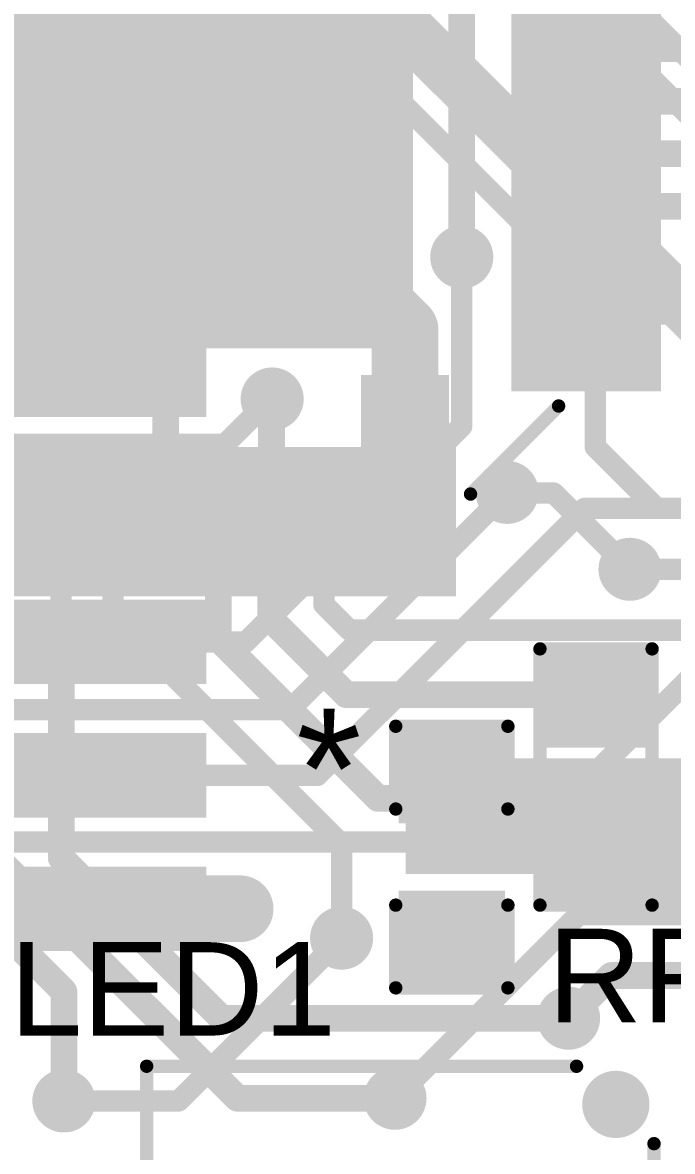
# Model space of a CAD drawing. Header units: millimetres. Extents: x -1.41 to 1.41, y -0.13 to 2.68.
# Drawn here: x 0.4605 to 0.7039, y 0.2541 to 0.677 of the extents above; entities that cross this region are included whole.
import ezdxf

# ---------------------------------------------------------------- set-up
doc = ezdxf.new("R2010")
doc.units = ezdxf.units.MM
doc.header["$MEASUREMENT"] = 0
for name, color, linetype in [('BottomLayer', 5, 'Continuous'), ('BottomPaste', 16, 'Continuous'), ('BottomSolder', 6, 'Continuous'), ('Mechanical2', 216, 'Continuous'), ('PadHoleLayer', 156, 'Continuous'), ('TopLayer', 1, 'Continuous'), ('TopOverlay', 2, 'Continuous'), ('TopPaste', 8, 'Continuous'), ('TopSolder', 216, 'Continuous'), ('ViaHoleLayer', 16, 'Continuous')]:
    doc.layers.add(name, color=color, linetype=linetype)
doc.styles.add('Arial', font='', dxfattribs={"height": 0.2})
doc.styles.get('Arial').set_extended_font_data('Arial')

# ---------------------------------------------------------------- blocks, each defined once
blk = doc.blocks.new('LTST_G683GEBW_7')
at = {"layer": 'BottomSolder'}
h = blk.add_hatch(color=6, dxfattribs=at)
edge = h.paths.add_edge_path()
edge.add_arc((0.0807087, 0.0807087), 0.004, 0, 360)
h = blk.add_hatch(color=6, dxfattribs=at)
edge = h.paths.add_edge_path()
edge.add_arc((-0.0807086, -0.0807085), 0.004, 0, 360)
at = {"layer": 'PadHoleLayer'}
h = blk.add_hatch(color=156, dxfattribs=at)
edge = h.paths.add_edge_path()
edge.add_arc((0.0807087, 0.0807087), 0.0125984, 0, 360)
h = blk.add_hatch(color=156, dxfattribs=at)
edge = h.paths.add_edge_path()
edge.add_arc((-0.0807086, -0.0807085), 0.0125984, 0, 360)
at = {"layer": 'TopLayer'}
for points in [[(-0.0728346, 0.0452756), (-0.035433, 0.0452756), (-0.035433, 0.0216536), (-0.0728346, 0.0216536)], [(0.0354331, 0.0452757), (0.0728347, 0.0452757), (0.0728347, 0.0216537), (0.0354331, 0.0216537)], [(-0.0728346, 0.011811), (-0.035433, 0.011811), (-0.035433, -0.011811), (-0.0728346, -0.011811)], [(0.0354331, 0.0118111), (0.0728347, 0.0118111), (0.0728347, -0.0118109), (0.0354331, -0.0118109)], [(-0.0728346, -0.0216535), (-0.035433, -0.0216535), (-0.035433, -0.0452755), (-0.0728346, -0.0452755)], [(0.0354331, -0.0216535), (0.0728347, -0.0216535), (0.0728347, -0.0452755), (0.0354331, -0.0452755)]]:
    blk.add_hatch(color=1, dxfattribs=at).paths.add_polyline_path(points)
at = {"layer": 'TopPaste'}
for points in [[(-0.0728346, 0.0452756), (-0.035433, 0.0452756), (-0.035433, 0.0216536), (-0.0728346, 0.0216536)], [(0.0354331, 0.0452757), (0.0728347, 0.0452757), (0.0728347, 0.0216537), (0.0354331, 0.0216537)], [(-0.0728346, 0.011811), (-0.035433, 0.011811), (-0.035433, -0.011811), (-0.0728346, -0.011811)], [(0.0354331, 0.0118111), (0.0728347, 0.0118111), (0.0728347, -0.0118109), (0.0354331, -0.0118109)], [(-0.0728346, -0.0216535), (-0.035433, -0.0216535), (-0.035433, -0.0452755), (-0.0728346, -0.0452755)], [(0.0354331, -0.0216535), (0.0728347, -0.0216535), (0.0728347, -0.0452755), (0.0354331, -0.0452755)]]:
    blk.add_hatch(color=8, dxfattribs=at).paths.add_polyline_path(points)
at = {"layer": 'TopSolder'}
h = blk.add_hatch(color=216, dxfattribs=at)
edge = h.paths.add_edge_path()
edge.add_arc((0.0807087, 0.0807087), 0.004, 0, 360)
for points in [[(-0.0768346, 0.0492756), (-0.031433, 0.0492756), (-0.031433, 0.0176536), (-0.0768346, 0.0176536)], [(0.0314331, 0.0492757), (0.0768347, 0.0492757), (0.0768347, 0.0176537), (0.0314331, 0.0176537)], [(-0.0768346, 0.015811), (-0.031433, 0.015811), (-0.031433, -0.015811), (-0.0768346, -0.015811)], [(0.0314331, 0.0158111), (0.0768347, 0.0158111), (0.0768347, -0.0158109), (0.0314331, -0.0158109)], [(-0.0768346, -0.0176535), (-0.031433, -0.0176535), (-0.031433, -0.0492755), (-0.0768346, -0.0492755)], [(0.0314331, -0.0176535), (0.0768347, -0.0176535), (0.0768347, -0.0492755), (0.0314331, -0.0492755)]]:
    blk.add_hatch(color=216, dxfattribs=at).paths.add_polyline_path(points)
h = blk.add_hatch(color=216, dxfattribs=at)
edge = h.paths.add_edge_path()
edge.add_arc((-0.0807086, -0.0807085), 0.004, 0, 360)
at = {"layer": 'TopOverlay', "const_width": 0.005}
for points in [[(-0.095, 0.095), (0.066, 0.095)], [(-0.095, -0.066), (-0.095, 0.095)], [(0.0950001, -0.0949999), (0.0950001, 0.0660001)], [(-0.0531181, 0.0551181), (0, 0.0551181)], [(0, 0.0551181), (0.0531181, 0.0551181)], [(-0.0531181, -0.055118), (0, -0.055118)], [(0, -0.055118), (0.0531181, -0.055118)], [(-0.0659999, -0.0949999), (0.0950001, -0.0949999)]]:
    blk.add_lwpolyline(points, dxfattribs=at)
at = {"layer": 'TopOverlay'}
for points, const_width in [([(-0.09625, 0.095, 1), (-0.09375, 0.095, 1)], 0.0025), ([(-0.09625, 0.095, 1), (-0.09375, 0.095, 1)], 0.0025), ([(0.06475, 0.095, 1), (0.06725, 0.095, 1)], 0.0025), ([(0.0937501, 0.0660001, 1), (0.0962501, 0.0660001, 1)], 0.0025), ([(-0.0543681, 0.0551181, 1), (-0.0518681, 0.0551181, 1)], 0.0025), ([(-0.00125, 0.0551181, 1), (0.00125, 0.0551181, 1)], 0.0025), ([(-0.00125, 0.0551181, 1), (0.00125, 0.0551181, 1)], 0.0025), ([(0.0518681, 0.0551181, 1), (0.0543681, 0.0551181, 1)], 0.0025), ([(-0.08, 0.037, 1), (-0.084, 0.037, 1)], 0.01), ([(-0.0865, 0.037, 1), (-0.0815, 0.037, 1)], 0.005), ([(-0.0825, 0.037, 1), (-0.0775, 0.037, 1)], 0.005), ([(-0.0543681, -0.055118, 1), (-0.0518681, -0.055118, 1)], 0.0025), ([(-0.00125, -0.055118, 1), (0.00125, -0.055118, 1)], 0.0025), ([(-0.00125, -0.055118, 1), (0.00125, -0.055118, 1)], 0.0025), ([(0.0518681, -0.055118, 1), (0.0543681, -0.055118, 1)], 0.0025), ([(-0.09625, -0.066, 1), (-0.09375, -0.066, 1)], 0.0025), ([(-0.0672499, -0.0949999, 1), (-0.0647499, -0.0949999, 1)], 0.0025), ([(0.0937501, -0.0949999, 1), (0.0962501, -0.0949999, 1)], 0.0025), ([(0.0937501, -0.0949999, 1), (0.0962501, -0.0949999, 1)], 0.0025)]:
    blk.add_lwpolyline(points, format="xyb", close=True, dxfattribs=dict(at, const_width=const_width))
blk = doc.blocks.new('16_SOIC_B_15')
at = {"layer": 'BottomLayer'}
for points in [[(0.1437008, 0.186811), (0.222441, 0.186811), (0.222441, 0.163189), (0.1437008, 0.163189)], [(0.1437008, 0.136811), (0.222441, 0.136811), (0.222441, 0.113189), (0.1437008, 0.113189)], [(0.1437008, 0.086811), (0.222441, 0.086811), (0.222441, 0.063189), (0.1437008, 0.063189)], [(0.1437008, 0.036811), (0.222441, 0.036811), (0.222441, 0.013189), (0.1437008, 0.013189)], [(0.1437008, -0.013189), (0.222441, -0.013189), (0.222441, -0.036811), (0.1437008, -0.036811)], [(0.1437008, -0.063189), (0.222441, -0.063189), (0.222441, -0.086811), (0.1437008, -0.086811)], [(0.1437008, -0.113189), (0.222441, -0.113189), (0.222441, -0.136811), (0.1437008, -0.136811)]]:
    blk.add_hatch(color=5, dxfattribs=at).paths.add_polyline_path(points)
at = {"layer": 'BottomPaste'}
for points in [[(0.1437008, 0.186811), (0.222441, 0.186811), (0.222441, 0.163189), (0.1437008, 0.163189)], [(0.1437008, 0.136811), (0.222441, 0.136811), (0.222441, 0.113189), (0.1437008, 0.113189)], [(0.1437008, 0.086811), (0.222441, 0.086811), (0.222441, 0.063189), (0.1437008, 0.063189)], [(0.1437008, 0.036811), (0.222441, 0.036811), (0.222441, 0.013189), (0.1437008, 0.013189)], [(0.1437008, -0.013189), (0.222441, -0.013189), (0.222441, -0.036811), (0.1437008, -0.036811)], [(0.1437008, -0.063189), (0.222441, -0.063189), (0.222441, -0.086811), (0.1437008, -0.086811)], [(0.1437008, -0.113189), (0.222441, -0.113189), (0.222441, -0.136811), (0.1437008, -0.136811)]]:
    blk.add_hatch(color=16, dxfattribs=at).paths.add_polyline_path(points)
at = {"layer": 'BottomSolder'}
for points in [[(0.1397008, 0.190811), (0.226441, 0.190811), (0.226441, 0.159189), (0.1397008, 0.159189)], [(0.1397008, 0.140811), (0.226441, 0.140811), (0.226441, 0.109189), (0.1397008, 0.109189)], [(0.1397008, 0.090811), (0.226441, 0.090811), (0.226441, 0.059189), (0.1397008, 0.059189)], [(0.1397008, 0.040811), (0.226441, 0.040811), (0.226441, 0.009189), (0.1397008, 0.009189)], [(0.1397008, -0.009189), (0.226441, -0.009189), (0.226441, -0.040811), (0.1397008, -0.040811)], [(0.1397008, -0.059189), (0.226441, -0.059189), (0.226441, -0.090811), (0.1397008, -0.090811)], [(0.1397008, -0.109189), (0.226441, -0.109189), (0.226441, -0.140811), (0.1397008, -0.140811)]]:
    blk.add_hatch(color=6, dxfattribs=at).paths.add_polyline_path(points)
blk = doc.blocks.new('RES0603_78')
at = {"layer": 'TopLayer'}
for points in [[(-0.015, 0.0175), (-0.015, -0.0175), (-0.045, -0.0175), (-0.045, 0.0175)], [(0.045, 0.0175), (0.045, -0.0175), (0.015, -0.0175), (0.015, 0.0175)]]:
    blk.add_hatch(color=1, dxfattribs=at).paths.add_polyline_path(points)
at = {"layer": 'TopPaste'}
for points in [[(-0.015, 0.0175), (-0.015, -0.0175), (-0.045, -0.0175), (-0.045, 0.0175)], [(0.045, 0.0175), (0.045, -0.0175), (0.015, -0.0175), (0.015, 0.0175)]]:
    blk.add_hatch(color=8, dxfattribs=at).paths.add_polyline_path(points)
at = {"layer": 'TopSolder'}
for points in [[(-0.011, 0.0215), (-0.011, -0.0215), (-0.049, -0.0215), (-0.049, 0.0215)], [(0.049, 0.0215), (0.049, -0.0215), (0.011, -0.0215), (0.011, 0.0215)]]:
    blk.add_hatch(color=216, dxfattribs=at).paths.add_polyline_path(points)
at = {"layer": 'TopOverlay', "const_width": 0.005}
for points in [[(0.048, 0.021), (-0.048, 0.021)], [(-0.048, -0.021), (-0.048, 0.021)], [(0.048, -0.021), (0.048, 0.021)], [(0.048, -0.021), (-0.048, -0.021)]]:
    blk.add_lwpolyline(points, dxfattribs=at)
at = {"layer": 'TopOverlay', "const_width": 0.0025}
for points in [[(-0.04925, 0.021, 1), (-0.04675, 0.021, 1)], [(-0.04925, 0.021, 1), (-0.04675, 0.021, 1)], [(0.04675, 0.021, 1), (0.04925, 0.021, 1)], [(0.04675, 0.021, 1), (0.04925, 0.021, 1)], [(-0.04925, -0.021, 1), (-0.04675, -0.021, 1)], [(-0.04925, -0.021, 1), (-0.04675, -0.021, 1)], [(0.04675, -0.021, 1), (0.04925, -0.021, 1)], [(0.04675, -0.021, 1), (0.04925, -0.021, 1)]]:
    blk.add_lwpolyline(points, format="xyb", close=True, dxfattribs=at)
blk = doc.blocks.new('CAP_0603_88')
at = {"layer": 'TopLayer'}
for points in [[(-0.015, 0.0175), (-0.015, -0.0175), (-0.045, -0.0175), (-0.045, 0.0175)], [(0.045, 0.0175), (0.045, -0.0175), (0.015, -0.0175), (0.015, 0.0175)]]:
    blk.add_hatch(color=1, dxfattribs=at).paths.add_polyline_path(points)
at = {"layer": 'TopPaste'}
for points in [[(-0.015, 0.0175), (-0.015, -0.0175), (-0.045, -0.0175), (-0.045, 0.0175)], [(0.045, 0.0175), (0.045, -0.0175), (0.015, -0.0175), (0.015, 0.0175)]]:
    blk.add_hatch(color=8, dxfattribs=at).paths.add_polyline_path(points)
at = {"layer": 'TopSolder'}
for points in [[(-0.0126378, 0.0198622), (-0.0126378, -0.0198622), (-0.0473622, -0.0198622), (-0.0473622, 0.0198622)], [(0.0473622, 0.0198622), (0.0473622, -0.0198622), (0.0126378, -0.0198622), (0.0126378, 0.0198622)]]:
    blk.add_hatch(color=216, dxfattribs=at).paths.add_polyline_path(points)
at = {"layer": 'TopOverlay', "const_width": 0.005}
for points in [[(-0.018, 0.021), (-0.049, 0.021)], [(-0.049, -0.021), (-0.049, 0.021)], [(0.049, 0.021), (0.018, 0.021)], [(0.049, -0.021), (0.049, 0.021)], [(-0.018, -0.021), (-0.049, -0.021)], [(0.049, -0.021), (0.018, -0.021)]]:
    blk.add_lwpolyline(points, dxfattribs=at)
at = {"layer": 'TopOverlay', "const_width": 0.0025}
for points in [[(-0.05025, 0.021, 1), (-0.04775, 0.021, 1)], [(-0.05025, 0.021, 1), (-0.04775, 0.021, 1)], [(-0.01925, 0.021, 1), (-0.01675, 0.021, 1)], [(0.01675, 0.021, 1), (0.01925, 0.021, 1)], [(0.04775, 0.021, 1), (0.05025, 0.021, 1)], [(0.04775, 0.021, 1), (0.05025, 0.021, 1)], [(-0.05025, -0.021, 1), (-0.04775, -0.021, 1)], [(-0.05025, -0.021, 1), (-0.04775, -0.021, 1)], [(-0.01925, -0.021, 1), (-0.01675, -0.021, 1)], [(0.01675, -0.021, 1), (0.01925, -0.021, 1)], [(0.04775, -0.021, 1), (0.05025, -0.021, 1)], [(0.04775, -0.021, 1), (0.05025, -0.021, 1)]]:
    blk.add_lwpolyline(points, format="xyb", close=True, dxfattribs=at)
blk = doc.blocks.new('48_TQFP_EP__7X7__163')
at = {"layer": 'TopLayer'}
for points in [[(0.09842520000000002, 0.09842519999999998), (0.09842519999999998, -0.09842520000000002), (-0.09842520000000002, -0.09842519999999998), (-0.09842519999999998, 0.09842520000000002)], [(0.19133865, 0.01614169999999999), (0.19133865, 0.003543299999999996), (0.14330715, 0.003543300000000004), (0.14330715, 0.01614170000000001)], [(0.19133865, -0.003543300000000004), (0.19133865, -0.01614170000000001), (0.14330715, -0.01614169999999999), (0.14330715, -0.003543299999999996)], [(0.19133865, -0.02322830000000001), (0.19133865, -0.0358267), (0.14330715, -0.0358267), (0.14330715, -0.02322829999999999)], [(0.19133865, -0.0429134), (0.19133865, -0.0555118), (0.14330715, -0.0555118), (0.14330715, -0.0429134)], [(0.19133865, -0.0625984), (0.19133865, -0.0751968), (0.14330715, -0.0751968), (0.14330715, -0.0625984)], [(0.19133865, -0.0822835), (0.19133865, -0.0948819), (0.14330715, -0.0948819), (0.14330715, -0.0822835)], [(0.19133865, -0.1019685), (0.19133865, -0.1145669), (0.14330715, -0.1145669), (0.14330715, -0.1019685)], [(-0.0429134, -0.14330705), (-0.0429134, -0.19133855), (-0.0555118, -0.19133855), (-0.0555118, -0.14330705)], [(-0.02322829999999999, -0.14330705), (-0.02322830000000001, -0.19133855), (-0.0358267, -0.19133855), (-0.0358267, -0.14330705)], [(-0.003543299999999996, -0.14330705), (-0.003543300000000004, -0.19133855), (-0.01614170000000001, -0.19133855), (-0.01614169999999999, -0.14330705)], [(0.01614170000000001, -0.14330705), (0.01614169999999999, -0.19133855), (0.003543299999999996, -0.19133855), (0.003543300000000004, -0.14330705)], [(0.03582680000000001, -0.14330705), (0.03582679999999999, -0.19133855), (0.02322839999999999, -0.19133855), (0.02322840000000001, -0.14330705)], [(0.0555118, -0.14330705), (0.0555118, -0.19133855), (0.0429134, -0.19133855), (0.0429134, -0.14330705)], [(0.0751969, -0.14330705), (0.0751969, -0.19133855), (0.0625985, -0.19133855), (0.0625985, -0.14330705)], [(0.0948819, -0.14330705), (0.0948819, -0.19133855), (0.0822835, -0.19133855), (0.0822835, -0.14330705)], [(0.1145669, -0.14330705), (0.1145669, -0.19133855), (0.1019685, -0.19133855), (0.1019685, -0.14330705)]]:
    blk.add_hatch(color=1, dxfattribs=at).paths.add_polyline_path(points)
at = {"layer": 'TopPaste'}
for points in [[(0.09842520000000002, 0.09842519999999998), (0.09842519999999998, -0.09842520000000002), (-0.09842520000000002, -0.09842519999999998), (-0.09842519999999998, 0.09842520000000002)], [(0.19133865, 0.01614169999999999), (0.19133865, 0.003543299999999996), (0.14330715, 0.003543300000000004), (0.14330715, 0.01614170000000001)], [(0.19133865, -0.003543300000000004), (0.19133865, -0.01614170000000001), (0.14330715, -0.01614169999999999), (0.14330715, -0.003543299999999996)], [(0.19133865, -0.02322830000000001), (0.19133865, -0.0358267), (0.14330715, -0.0358267), (0.14330715, -0.02322829999999999)], [(0.19133865, -0.0429134), (0.19133865, -0.0555118), (0.14330715, -0.0555118), (0.14330715, -0.0429134)], [(0.19133865, -0.0625984), (0.19133865, -0.0751968), (0.14330715, -0.0751968), (0.14330715, -0.0625984)], [(0.19133865, -0.0822835), (0.19133865, -0.0948819), (0.14330715, -0.0948819), (0.14330715, -0.0822835)], [(0.19133865, -0.1019685), (0.19133865, -0.1145669), (0.14330715, -0.1145669), (0.14330715, -0.1019685)], [(-0.0429134, -0.14330705), (-0.0429134, -0.19133855), (-0.0555118, -0.19133855), (-0.0555118, -0.14330705)], [(-0.02322829999999999, -0.14330705), (-0.02322830000000001, -0.19133855), (-0.0358267, -0.19133855), (-0.0358267, -0.14330705)], [(-0.003543299999999996, -0.14330705), (-0.003543300000000004, -0.19133855), (-0.01614170000000001, -0.19133855), (-0.01614169999999999, -0.14330705)], [(0.01614170000000001, -0.14330705), (0.01614169999999999, -0.19133855), (0.003543299999999996, -0.19133855), (0.003543300000000004, -0.14330705)], [(0.03582680000000001, -0.14330705), (0.03582679999999999, -0.19133855), (0.02322839999999999, -0.19133855), (0.02322840000000001, -0.14330705)], [(0.0555118, -0.14330705), (0.0555118, -0.19133855), (0.0429134, -0.19133855), (0.0429134, -0.14330705)], [(0.0751969, -0.14330705), (0.0751969, -0.19133855), (0.0625985, -0.19133855), (0.0625985, -0.14330705)], [(0.0948819, -0.14330705), (0.0948819, -0.19133855), (0.0822835, -0.19133855), (0.0822835, -0.14330705)], [(0.1145669, -0.14330705), (0.1145669, -0.19133855), (0.1019685, -0.19133855), (0.1019685, -0.14330705)]]:
    blk.add_hatch(color=8, dxfattribs=at).paths.add_polyline_path(points)
at = {"layer": 'TopSolder'}
for points in [[(0.1024252, 0.1024252), (0.1024252, -0.1024252), (-0.1024252, -0.1024252), (-0.1024252, 0.1024252)], [(0.19533865, 0.0398268), (0.19533865, 0.01922839999999999), (0.13930715, 0.01922840000000001), (0.13930715, 0.0398268)], [(0.19533865, 0.0201417), (0.19533865, -0.0004567000000000058), (0.13930715, -0.0004566999999999942), (0.13930715, 0.02014170000000001)], [(0.19533865, 0.0004566999999999942), (0.19533865, -0.02014170000000001), (0.13930715, -0.0201417), (0.13930715, 0.0004567000000000058)], [(0.19533865, -0.01922830000000001), (0.19533865, -0.03982670000000001), (0.13930715, -0.03982669999999999), (0.13930715, -0.01922829999999999)], [(0.19533865, -0.03891340000000001), (0.19533865, -0.0595118), (0.13930715, -0.0595118), (0.13930715, -0.03891339999999999)], [(0.19533865, -0.0585984), (0.19533865, -0.0791968), (0.13930715, -0.0791968), (0.13930715, -0.0585984)], [(0.19533865, -0.0782835), (0.19533865, -0.0988819), (0.13930715, -0.0988819), (0.13930715, -0.0782835)], [(0.19533865, -0.0979685), (0.19533865, -0.1185669), (0.13930715, -0.1185669), (0.13930715, -0.0979685)], [(-0.03891339999999999, -0.13930705), (-0.03891340000000001, -0.19533855), (-0.0595118, -0.19533855), (-0.0595118, -0.13930705)], [(-0.01922829999999999, -0.13930705), (-0.01922830000000001, -0.19533855), (-0.03982670000000001, -0.19533855), (-0.03982669999999999, -0.13930705)], [(0.0004567000000000058, -0.13930705), (0.0004566999999999942, -0.19533855), (-0.02014170000000001, -0.19533855), (-0.0201417, -0.13930705)], [(0.02014170000000001, -0.13930705), (0.0201417, -0.19533855), (-0.0004567000000000058, -0.19533855), (-0.0004566999999999942, -0.13930705)], [(0.0398268, -0.13930705), (0.0398268, -0.19533855), (0.01922839999999999, -0.19533855), (0.01922840000000001, -0.13930705)], [(0.0595118, -0.13930705), (0.0595118, -0.19533855), (0.03891339999999999, -0.19533855), (0.03891340000000001, -0.13930705)], [(0.0791969, -0.13930705), (0.0791969, -0.19533855), (0.0585985, -0.19533855), (0.0585985, -0.13930705)], [(0.0988819, -0.13930705), (0.0988819, -0.19533855), (0.0782835, -0.19533855), (0.0782835, -0.13930705)], [(0.1185669, -0.13930705), (0.1185669, -0.19533855), (0.0979685, -0.19533855), (0.0979685, -0.13930705)]]:
    blk.add_hatch(color=216, dxfattribs=at).paths.add_polyline_path(points)
at = {"layer": 'TopOverlay', "const_width": 0.005}
blk.add_lwpolyline([(0.124, -0.1569999), (0.157, -0.1239999)], dxfattribs=at)
at = {"layer": 'TopOverlay', "const_width": 0.0025}
for points in [[(0.15575, -0.1239999, 1), (0.15825, -0.1239999, 1)], [(0.12275, -0.1569999, 1), (0.12525, -0.1569999, 1)]]:
    blk.add_lwpolyline(points, format="xyb", close=True, dxfattribs=at)

msp = doc.modelspace()

# ---------------------------------------------------------------- hatches: boundary and pattern name
at = {"layer": 'BottomLayer'}
h = msp.add_hatch(color=5, dxfattribs=at)
edge = h.paths.add_edge_path()
edge.add_arc((0.5450709, 0.644), 0.011811, 0, 360)
h = msp.add_hatch(color=5, dxfattribs=at)
edge = h.paths.add_edge_path()
edge.add_arc((0.5720709, 0.644), 0.011811, 0, 360)
h = msp.add_hatch(color=5, dxfattribs=at)
edge = h.paths.add_edge_path()
edge.add_arc((0.625, 0.5891597), 0.011811, 0, 360)
h = msp.add_hatch(color=5, dxfattribs=at)
edge = h.paths.add_edge_path()
edge.add_arc((0.554, 0.536), 0.011811, 0, 360)
h = msp.add_hatch(color=5, dxfattribs=at)
edge = h.paths.add_edge_path()
edge.add_arc((0.642, 0.501), 0.011811, 0, 360)
h = msp.add_hatch(color=5, dxfattribs=at)
edge = h.paths.add_edge_path()
edge.add_arc((0.688, 0.472189), 0.011811, 0, 360)
h = msp.add_hatch(color=5, dxfattribs=at)
edge = h.paths.add_edge_path()
edge.add_arc((0.542, 0.345), 0.011811, 0, 360)
h = msp.add_hatch(color=5, dxfattribs=at)
edge = h.paths.add_edge_path()
edge.add_arc((0.58, 0.334), 0.011811, 0, 360)
h = msp.add_hatch(color=5, dxfattribs=at)
edge = h.paths.add_edge_path()
edge.add_arc((0.623, 0.334), 0.011811, 0, 360)
h = msp.add_hatch(color=5, dxfattribs=at)
edge = h.paths.add_edge_path()
edge.add_arc((0.665, 0.304), 0.011811, 0, 360)
h = msp.add_hatch(color=5, dxfattribs=at)
edge = h.paths.add_edge_path()
edge.add_arc((0.476, 0.273), 0.011811, 0, 360)
h = msp.add_hatch(color=5, dxfattribs=at)
edge = h.paths.add_edge_path()
edge.add_arc((0.6, 0.274), 0.011811, 0, 360)
at = {"layer": 'BottomSolder'}
h = msp.add_hatch(color=6, dxfattribs=at)
edge = h.paths.add_edge_path()
edge.add_arc((0.5450709, 0.644), 0.0059055, 0, 360)
h = msp.add_hatch(color=6, dxfattribs=at)
edge = h.paths.add_edge_path()
edge.add_arc((0.5720709, 0.644), 0.0059055, 0, 360)
h = msp.add_hatch(color=6, dxfattribs=at)
edge = h.paths.add_edge_path()
edge.add_arc((0.625, 0.5891597), 0.0059055, 0, 360)
h = msp.add_hatch(color=6, dxfattribs=at)
edge = h.paths.add_edge_path()
edge.add_arc((0.554, 0.536), 0.0059055, 0, 360)
h = msp.add_hatch(color=6, dxfattribs=at)
edge = h.paths.add_edge_path()
edge.add_arc((0.642, 0.501), 0.0059055, 0, 360)
h = msp.add_hatch(color=6, dxfattribs=at)
edge = h.paths.add_edge_path()
edge.add_arc((0.688, 0.472189), 0.0059055, 0, 360)
h = msp.add_hatch(color=6, dxfattribs=at)
edge = h.paths.add_edge_path()
edge.add_arc((0.542, 0.345), 0.0059055, 0, 360)
h = msp.add_hatch(color=6, dxfattribs=at)
edge = h.paths.add_edge_path()
edge.add_arc((0.58, 0.334), 0.0059055, 0, 360)
h = msp.add_hatch(color=6, dxfattribs=at)
edge = h.paths.add_edge_path()
edge.add_arc((0.623, 0.334), 0.0059055, 0, 360)
h = msp.add_hatch(color=6, dxfattribs=at)
edge = h.paths.add_edge_path()
edge.add_arc((0.665, 0.304), 0.0059055, 0, 360)
h = msp.add_hatch(color=6, dxfattribs=at)
edge = h.paths.add_edge_path()
edge.add_arc((0.6, 0.274), 0.0059055, 0, 360)
h = msp.add_hatch(color=6, dxfattribs=at)
edge = h.paths.add_edge_path()
edge.add_arc((0.476, 0.273), 0.0059055, 0, 360)
at = {"layer": 'TopLayer'}
h = msp.add_hatch(color=1, dxfattribs=at)
edge = h.paths.add_edge_path()
edge.add_arc((0.5450709, 0.644), 0.011811, 0, 360)
h = msp.add_hatch(color=1, dxfattribs=at)
edge = h.paths.add_edge_path()
edge.add_arc((0.5720709, 0.644), 0.011811, 0, 360)
h = msp.add_hatch(color=1, dxfattribs=at)
edge = h.paths.add_edge_path()
edge.add_arc((0.625, 0.5891597), 0.011811, 0, 360)
h = msp.add_hatch(color=1, dxfattribs=at)
edge = h.paths.add_edge_path()
edge.add_arc((0.554, 0.536), 0.011811, 0, 360)
for points in [[(0.5872852, 0.4643715), (0.6202852, 0.4643715), (0.6202852, 0.5449999), (0.5872852, 0.5449999)], [(0.604, 0.358), (0.7622852, 0.358), (0.7622852, 0.4013714), (0.604, 0.4013714)], [(0.655, 0.346), (0.876, 0.346), (0.876, 0.401), (0.655, 0.401)]]:
    msp.add_hatch(color=1, dxfattribs=at).paths.add_polyline_path(points)
h = msp.add_hatch(color=1, dxfattribs=at)
edge = h.paths.add_edge_path()
edge.add_arc((0.642, 0.501), 0.011811, 0, 360)
h = msp.add_hatch(color=1, dxfattribs=at)
edge = h.paths.add_edge_path()
edge.add_arc((0.688, 0.472189), 0.011811, 0, 360)
h = msp.add_hatch(color=1, dxfattribs=at)
edge = h.paths.add_edge_path()
edge.add_arc((0.542, 0.345), 0.011811, 0, 360)
h = msp.add_hatch(color=1, dxfattribs=at)
edge = h.paths.add_edge_path()
edge.add_arc((0.58, 0.334), 0.011811, 0, 360)
h = msp.add_hatch(color=1, dxfattribs=at)
edge = h.paths.add_edge_path()
edge.add_arc((0.623, 0.334), 0.011811, 0, 360)
h = msp.add_hatch(color=1, dxfattribs=at)
edge = h.paths.add_edge_path()
edge.add_arc((0.665, 0.304), 0.011811, 0, 360)
h = msp.add_hatch(color=1, dxfattribs=at)
edge = h.paths.add_edge_path()
edge.add_arc((0.476, 0.273), 0.011811, 0, 360)
h = msp.add_hatch(color=1, dxfattribs=at)
edge = h.paths.add_edge_path()
edge.add_arc((0.6, 0.274), 0.011811, 0, 360)
at = {"layer": 'TopSolder'}
h = msp.add_hatch(color=216, dxfattribs=at)
edge = h.paths.add_edge_path()
edge.add_arc((0.5450709, 0.644), 0.0059055, 0, 360)
h = msp.add_hatch(color=216, dxfattribs=at)
edge = h.paths.add_edge_path()
edge.add_arc((0.5720709, 0.644), 0.0059055, 0, 360)
h = msp.add_hatch(color=216, dxfattribs=at)
edge = h.paths.add_edge_path()
edge.add_arc((0.625, 0.5891597), 0.0059055, 0, 360)
h = msp.add_hatch(color=216, dxfattribs=at)
edge = h.paths.add_edge_path()
edge.add_arc((0.554, 0.536), 0.0059055, 0, 360)
h = msp.add_hatch(color=216, dxfattribs=at)
edge = h.paths.add_edge_path()
edge.add_arc((0.642, 0.501), 0.0059055, 0, 360)
h = msp.add_hatch(color=216, dxfattribs=at)
edge = h.paths.add_edge_path()
edge.add_arc((0.688, 0.472189), 0.0059055, 0, 360)
h = msp.add_hatch(color=216, dxfattribs=at)
edge = h.paths.add_edge_path()
edge.add_arc((0.542, 0.345), 0.0059055, 0, 360)
h = msp.add_hatch(color=216, dxfattribs=at)
edge = h.paths.add_edge_path()
edge.add_arc((0.58, 0.334), 0.0059055, 0, 360)
h = msp.add_hatch(color=216, dxfattribs=at)
edge = h.paths.add_edge_path()
edge.add_arc((0.623, 0.334), 0.0059055, 0, 360)
h = msp.add_hatch(color=216, dxfattribs=at)
edge = h.paths.add_edge_path()
edge.add_arc((0.665, 0.304), 0.0059055, 0, 360)
h = msp.add_hatch(color=216, dxfattribs=at)
edge = h.paths.add_edge_path()
edge.add_arc((0.6, 0.274), 0.0059055, 0, 360)
h = msp.add_hatch(color=216, dxfattribs=at)
edge = h.paths.add_edge_path()
edge.add_arc((0.476, 0.273), 0.0059055, 0, 360)
at = {"layer": 'ViaHoleLayer'}
h = msp.add_hatch(color=16, dxfattribs=at)
edge = h.paths.add_edge_path()
edge.add_arc((0.5450709, 0.644), 0.0059055, 0, 360)
h = msp.add_hatch(color=16, dxfattribs=at)
edge = h.paths.add_edge_path()
edge.add_arc((0.5720709, 0.644), 0.0059055, 0, 360)
h = msp.add_hatch(color=16, dxfattribs=at)
edge = h.paths.add_edge_path()
edge.add_arc((0.625, 0.5891597), 0.0059055, 0, 360)
h = msp.add_hatch(color=16, dxfattribs=at)
edge = h.paths.add_edge_path()
edge.add_arc((0.554, 0.536), 0.0059055, 0, 360)
h = msp.add_hatch(color=16, dxfattribs=at)
edge = h.paths.add_edge_path()
edge.add_arc((0.642, 0.501), 0.0059055, 0, 360)
h = msp.add_hatch(color=16, dxfattribs=at)
edge = h.paths.add_edge_path()
edge.add_arc((0.688, 0.472189), 0.0059055, 0, 360)
h = msp.add_hatch(color=16, dxfattribs=at)
edge = h.paths.add_edge_path()
edge.add_arc((0.542, 0.345), 0.0059055, 0, 360)
h = msp.add_hatch(color=16, dxfattribs=at)
edge = h.paths.add_edge_path()
edge.add_arc((0.58, 0.334), 0.0059055, 0, 360)
h = msp.add_hatch(color=16, dxfattribs=at)
edge = h.paths.add_edge_path()
edge.add_arc((0.623, 0.334), 0.0059055, 0, 360)
h = msp.add_hatch(color=16, dxfattribs=at)
edge = h.paths.add_edge_path()
edge.add_arc((0.665, 0.304), 0.0059055, 0, 360)
h = msp.add_hatch(color=16, dxfattribs=at)
edge = h.paths.add_edge_path()
edge.add_arc((0.6, 0.274), 0.0059055, 0, 360)
h = msp.add_hatch(color=16, dxfattribs=at)
edge = h.paths.add_edge_path()
edge.add_arc((0.476, 0.273), 0.0059055, 0, 360)

# ---------------------------------------------------------------- linework, layer by layer
at = {"layer": 'BottomLayer'}
for points, const_width in [([(0.6273865, 0.7460863), (0.7784728, 0.595)], 0.008), ([(0.6211733, 0.7310863), (0.805387, 0.5468726)], 0.008), ([(0.5842551, 0.695), (0.718, 0.5612551)], 0.02), ([(0.142, 0.67), (0.5795567, 0.67)], 0.008), ([(0.5795567, 0.67), (0.675, 0.5745567)], 0.008), ([(0.161, 0.645), (0.4859291, 0.645)], 0.01), ([(0.18, 0.619), (0.575, 0.619)], 0.008), ([(0.575, 0.619), (0.602, 0.592)], 0.008), ([(0.395, 0.595), (0.4859291, 0.595)], 0.008), ([(0.602, 0.524), (0.602, 0.592)], 0.008), ([(0.625, 0.5257868), (0.625, 0.5891597)], 0.008), ([(0.675, 0.5180001), (0.675, 0.5745567)], 0.008), ([(0.4810589, 0.5401298), (0.4859291, 0.545)], 0.008), ([(0.4281298, 0.5401298), (0.4810589, 0.5401298)], 0.01), ([(0.5363137, 0.519), (0.5485541, 0.5312404)], 0.008), ([(0.5485541, 0.5312404), (0.5486456, 0.5312404)], 0.008), ([(0.5486456, 0.5312404), (0.550943, 0.528943)], 0.008), ([(0.5442132, 0.445), (0.625, 0.5257868)], 0.008), ([(0.573, 0.495), (0.602, 0.524)], 0.008), ([(0.443, 0.519), (0.5363137, 0.519)], 0.008), ([(0.675, 0.5180001), (0.6813394, 0.5116607)], 0.008), ([(0.6813394, 0.5116607), (0.6980001, 0.495)], 0.008), ([(0.5605553, 0.4195553), (0.642, 0.501)], 0.008), ([(0.4859291, 0.495), (0.573, 0.495)], 0.008), ([(0.571, 0.395), (0.671, 0.495)], 0.008), ([(0.671, 0.495), (0.6980001, 0.495)], 0.008), ([(0.6980001, 0.495), (0.77, 0.495)], 0.008), ([(0.688, 0.472189), (0.7109294, 0.472189)], 0.008), ([(0.649, 0.37), (0.73, 0.451)], 0.008), ([(0.4859291, 0.445), (0.5442132, 0.445)], 0.008), ([(0.4311184, 0.4195553), (0.5605553, 0.4195553)], 0.008), ([(0.4859291, 0.395), (0.571, 0.395)], 0.008), ([(0.427, 0.37), (0.649, 0.37)], 0.008), ([(0.4859291, 0.345), (0.542, 0.345)], 0.025), ([(0.6, 0.274), (0.668811, 0.342811)], 0.008), ([(0.668811, 0.342811), (0.788189, 0.342811)], 0.008), ([(0.519, 0.273), (0.58, 0.334)], 0.008), ([(0.665, 0.304), (0.681, 0.32)], 0.01), ([(0.681, 0.32), (0.76, 0.32)], 0.01), ([(0.476, 0.273), (0.519, 0.273)], 0.008)]:
    msp.add_lwpolyline(points, dxfattribs=dict(at, const_width=const_width))
for points, const_width in [([(0.5775567, 0.67, 1), (0.5815567, 0.67, 1)], 0.004), ([(0.5775567, 0.67, 1), (0.5815567, 0.67, 1)], 0.004), ([(0.4834291, 0.645, 1), (0.4884291, 0.645, 1)], 0.005), ([(0.573, 0.619, 1), (0.577, 0.619, 1)], 0.004), ([(0.573, 0.619, 1), (0.577, 0.619, 1)], 0.004), ([(0.4839291, 0.595, 1), (0.4879291, 0.595, 1)], 0.004), ([(0.6, 0.592, 1), (0.604, 0.592, 1)], 0.004), ([(0.6, 0.592, 1), (0.604, 0.592, 1)], 0.004), ([(0.623, 0.5891597, 1), (0.627, 0.5891597, 1)], 0.004), ([(0.673, 0.5745567, 1), (0.677, 0.5745567, 1)], 0.004), ([(0.673, 0.5745567, 1), (0.677, 0.5745567, 1)], 0.004), ([(0.4839291, 0.545, 1), (0.4879291, 0.545, 1)], 0.004), ([(0.4785589, 0.5401298, 1), (0.4835589, 0.5401298, 1)], 0.005), ([(0.4790589, 0.5401298, 1), (0.4830589, 0.5401298, 1)], 0.004), ([(0.5465541, 0.5312404, 1), (0.5505541, 0.5312404, 1)], 0.004), ([(0.5465541, 0.5312404, 1), (0.5505541, 0.5312404, 1)], 0.004), ([(0.5466456, 0.5312404, 1), (0.5506456, 0.5312404, 1)], 0.004), ([(0.5466456, 0.5312404, 1), (0.5506456, 0.5312404, 1)], 0.004), ([(0.548943, 0.528943, 1), (0.552943, 0.528943, 1)], 0.004), ([(0.623, 0.5257868, 1), (0.627, 0.5257868, 1)], 0.004), ([(0.623, 0.5257868, 1), (0.627, 0.5257868, 1)], 0.004), ([(0.6, 0.524, 1), (0.604, 0.524, 1)], 0.004), ([(0.6, 0.524, 1), (0.604, 0.524, 1)], 0.004), ([(0.5343137, 0.519, 1), (0.5383137, 0.519, 1)], 0.004), ([(0.5343137, 0.519, 1), (0.5383137, 0.519, 1)], 0.004), ([(0.673, 0.5180001, 1), (0.677, 0.5180001, 1)], 0.004), ([(0.673, 0.5180001, 1), (0.677, 0.5180001, 1)], 0.004), ([(0.6793394, 0.5116607, 1), (0.6833394, 0.5116607, 1)], 0.004), ([(0.6793394, 0.5116607, 1), (0.6833394, 0.5116607, 1)], 0.004), ([(0.64, 0.501, 1), (0.644, 0.501, 1)], 0.004), ([(0.4839291, 0.495, 1), (0.4879291, 0.495, 1)], 0.004), ([(0.571, 0.495, 1), (0.575, 0.495, 1)], 0.004), ([(0.571, 0.495, 1), (0.575, 0.495, 1)], 0.004), ([(0.669, 0.495, 1), (0.673, 0.495, 1)], 0.004), ([(0.669, 0.495, 1), (0.673, 0.495, 1)], 0.004), ([(0.6960001, 0.495, 1), (0.7000001, 0.495, 1)], 0.004), ([(0.6960001, 0.495, 1), (0.7000001, 0.495, 1)], 0.004), ([(0.6960001, 0.495, 1), (0.7000001, 0.495, 1)], 0.004), ([(0.686, 0.472189, 1), (0.69, 0.472189, 1)], 0.004), ([(0.4839291, 0.445, 1), (0.4879291, 0.445, 1)], 0.004), ([(0.5422132, 0.445, 1), (0.5462132, 0.445, 1)], 0.004), ([(0.5422132, 0.445, 1), (0.5462132, 0.445, 1)], 0.004), ([(0.5585553, 0.4195553, 1), (0.5625553, 0.4195553, 1)], 0.004), ([(0.5585553, 0.4195553, 1), (0.5625553, 0.4195553, 1)], 0.004), ([(0.4839291, 0.395, 1), (0.4879291, 0.395, 1)], 0.004), ([(0.569, 0.395, 1), (0.573, 0.395, 1)], 0.004), ([(0.569, 0.395, 1), (0.573, 0.395, 1)], 0.004), ([(0.647, 0.37, 1), (0.651, 0.37, 1)], 0.004), ([(0.647, 0.37, 1), (0.651, 0.37, 1)], 0.004), ([(0.4796791, 0.345, 1), (0.4921791, 0.345, 1)], 0.0125), ([(0.53575, 0.345, 1), (0.54825, 0.345, 1)], 0.0125), ([(0.666811, 0.342811, 1), (0.670811, 0.342811, 1)], 0.004), ([(0.666811, 0.342811, 1), (0.670811, 0.342811, 1)], 0.004), ([(0.578, 0.334, 1), (0.582, 0.334, 1)], 0.004), ([(0.6785, 0.32, 1), (0.6835, 0.32, 1)], 0.005), ([(0.6785, 0.32, 1), (0.6835, 0.32, 1)], 0.005), ([(0.6625, 0.304, 1), (0.6675, 0.304, 1)], 0.005), ([(0.474, 0.273, 1), (0.478, 0.273, 1)], 0.004), ([(0.517, 0.273, 1), (0.521, 0.273, 1)], 0.004), ([(0.517, 0.273, 1), (0.521, 0.273, 1)], 0.004), ([(0.598, 0.274, 1), (0.602, 0.274, 1)], 0.004)]:
    msp.add_lwpolyline(points, format="xyb", close=True, dxfattribs=dict(at, const_width=const_width))
at = {"layer": 'Mechanical2', "const_width": 0.015}
msp.add_lwpolyline([(1.3976378, 1.279528, 1), (-1.3976378, 1.279528, 1)], format="xyb", close=True, dxfattribs=at)
at = {"layer": 'TopLayer'}
for points, const_width in [([(0.625, 0.5891597), (0.625, 0.695)], 0.01), ([(0.4470613, 0.667214), (0.4805945, 0.6336808)], 0.01), ([(0.5042852, 0.6573715), (0.553, 0.6086567)], 0.025), ([(0.6716081, 0.667214), (0.7958276, 0.667214)], 0.01), ([(0.6716081, 0.647529), (0.791471, 0.647529)], 0.01), ([(0.4805945, 0.6336808), (0.4806377, 0.6336377)], 0.01), ([(0.4806377, 0.6336377), (0.5352753, 0.579)], 0.01), ([(0.6716081, 0.627844), (0.7161976, 0.627844)], 0.01), ([(0.557, 0.6086567), (0.6037852, 0.5618715)], 0.025), ([(0.545, 0.6006567), (0.553, 0.6086567)], 0.01), ([(0.6716081, 0.6081589), (0.7118411, 0.6081589)], 0.01), ([(0.545, 0.579), (0.545, 0.6006567)], 0.01), ([(0.5352753, 0.579), (0.545, 0.579)], 0.01), ([(0.5141277, 0.4900487), (0.5141277, 0.572)], 0.01), ([(0.6037852, 0.5151857), (0.6037852, 0.5618715)], 0.025), ([(0.6716081, 0.5687888), (0.723885, 0.5687888)], 0.01), ([(0.5534978, 0.5354978), (0.5537489, 0.5352467)], 0.01), ([(0.5537489, 0.4902998), (0.5537489, 0.5352467)], 0.01), ([(0.5997852, 0.5151857), (0.6037852, 0.5111857)], 0.025), ([(0.5928679, 0.4900487), (0.5928679, 0.5111857)], 0.01), ([(0.642, 0.501), (0.6422424, 0.5007576)], 0.008), ([(0.6422424, 0.5007576), (0.6594314, 0.5007576)], 0.008), ([(0.6594314, 0.5007576), (0.688, 0.472189)], 0.008), ([(0.605, 0.492), (0.6092852, 0.4877148)], 0.022), ([(0.4747577, 0.4900487), (0.4748788, 0.4899276)], 0.01), ([(0.5338128, 0.4461872), (0.5338128, 0.4900487)], 0.01), ([(0.5534978, 0.4900487), (0.5537489, 0.4902998)], 0.01), ([(0.5534978, 0.4535022), (0.5534978, 0.4900487)], 0.01), ([(0.6092852, 0.4753715), (0.6092852, 0.4877148)], 0.022), ([(0.4748788, 0.4421212), (0.4748788, 0.4899276)], 0.008), ([(0.4944427, 0.4548169), (0.4944427, 0.4900487)], 0.008), ([(0.5731829, 0.4900487), (0.5733928, 0.4898388)], 0.008), ([(0.5733928, 0.458973), (0.5733928, 0.4898388)], 0.008), ([(0.6065352, 0.4753715), (0.6092852, 0.4753715)], 0.022), ([(0.3210417, 0.469), (0.476, 0.3140417)], 0.01), ([(0.5733928, 0.458973), (0.5829878, 0.449378)], 0.008), ([(0.4944427, 0.4548169), (0.58, 0.3692596)], 0.008), ([(0.5534978, 0.4535022), (0.581811, 0.425189)], 0.01), ([(0.5829878, 0.449378), (0.720378, 0.449378)], 0.008), ([(0.5338128, 0.4461872), (0.5936285, 0.3863715)], 0.01), ([(0.4748788, 0.4421212), (0.475, 0.442)], 0.01), ([(0.475, 0.3640416), (0.475, 0.442)], 0.01), ([(0.388, 0.427), (0.541, 0.274)], 0.01), ([(0.581811, 0.425189), (0.6752852, 0.425189)], 0.01), ([(0.5936285, 0.3863715), (0.6082852, 0.3863715)], 0.01), ([(0.58, 0.334), (0.58, 0.3692596)], 0.008), ([(0.475, 0.3640416), (0.5350416, 0.304)], 0.01), ([(0.6212852, 0.3343715), (0.6216567, 0.334)], 0.01), ([(0.6216567, 0.334), (0.623, 0.334)], 0.01), ([(0.476, 0.273), (0.476, 0.3140417)], 0.01), ([(0.5350416, 0.304), (0.665, 0.304)], 0.01), ([(0.541, 0.274), (0.6, 0.274)], 0.01)]:
    msp.add_lwpolyline(points, dxfattribs=dict(at, const_width=const_width))
for points, const_width in [([(0.4980352, 0.6573715, 1), (0.5105352, 0.6573715, 1)], 0.0125), ([(0.6691081, 0.667214, 1), (0.6741081, 0.667214, 1)], 0.005), ([(0.6691081, 0.647529, 1), (0.6741081, 0.647529, 1)], 0.005), ([(0.4780945, 0.6336808, 1), (0.4830945, 0.6336808, 1)], 0.005), ([(0.4780945, 0.6336808, 1), (0.4830945, 0.6336808, 1)], 0.005), ([(0.4781377, 0.6336377, 1), (0.4831377, 0.6336377, 1)], 0.005), ([(0.4781377, 0.6336377, 1), (0.4831377, 0.6336377, 1)], 0.005), ([(0.6691081, 0.627844, 1), (0.6741081, 0.627844, 1)], 0.005), ([(0.54675, 0.6086567, 1), (0.55925, 0.6086567, 1)], 0.0125), ([(0.55075, 0.6086567, 1), (0.56325, 0.6086567, 1)], 0.0125), ([(0.5505, 0.6086567, 1), (0.5555, 0.6086567, 1)], 0.005), ([(0.6691081, 0.6081589, 1), (0.6741081, 0.6081589, 1)], 0.005), ([(0.5425, 0.6006567, 1), (0.5475, 0.6006567, 1)], 0.005), ([(0.5425, 0.6006567, 1), (0.5475, 0.6006567, 1)], 0.005), ([(0.6225, 0.5891597, 1), (0.6275, 0.5891597, 1)], 0.005), ([(0.5327753, 0.579, 1), (0.5377753, 0.579, 1)], 0.005), ([(0.5327753, 0.579, 1), (0.5377753, 0.579, 1)], 0.005), ([(0.5425, 0.579, 1), (0.5475, 0.579, 1)], 0.005), ([(0.5425, 0.579, 1), (0.5475, 0.579, 1)], 0.005), ([(0.5116277, 0.572, 1), (0.5166277, 0.572, 1)], 0.005), ([(0.5975352, 0.5618715, 1), (0.6100352, 0.5618715, 1)], 0.0125), ([(0.5975352, 0.5618715, 1), (0.6100352, 0.5618715, 1)], 0.0125), ([(0.6691081, 0.5687888, 1), (0.6741081, 0.5687888, 1)], 0.005), ([(0.5509978, 0.5354978, 1), (0.5559978, 0.5354978, 1)], 0.005), ([(0.5512489, 0.5352467, 1), (0.5562489, 0.5352467, 1)], 0.005), ([(0.5512489, 0.5352467, 1), (0.5562489, 0.5352467, 1)], 0.005), ([(0.5935352, 0.5151857, 1), (0.6060352, 0.5151857, 1)], 0.0125), ([(0.5975352, 0.5151857, 1), (0.6100352, 0.5151857, 1)], 0.0125), ([(0.5975352, 0.5111857, 1), (0.6100352, 0.5111857, 1)], 0.0125), ([(0.5903679, 0.5111857, 1), (0.5953679, 0.5111857, 1)], 0.005), ([(0.64, 0.501, 1), (0.644, 0.501, 1)], 0.004), ([(0.6402424, 0.5007576, 1), (0.6442424, 0.5007576, 1)], 0.004), ([(0.6402424, 0.5007576, 1), (0.6442424, 0.5007576, 1)], 0.004), ([(0.6574314, 0.5007576, 1), (0.6614314, 0.5007576, 1)], 0.004), ([(0.6574314, 0.5007576, 1), (0.6614314, 0.5007576, 1)], 0.004), ([(0.5995, 0.492, 1), (0.6105, 0.492, 1)], 0.011), ([(0.4722577, 0.4900487, 1), (0.4772577, 0.4900487, 1)], 0.005), ([(0.4723788, 0.4899276, 1), (0.4773788, 0.4899276, 1)], 0.005), ([(0.5116277, 0.4900487, 1), (0.5166277, 0.4900487, 1)], 0.005), ([(0.5313128, 0.4900487, 1), (0.5363128, 0.4900487, 1)], 0.005), ([(0.5509978, 0.4900487, 1), (0.5559978, 0.4900487, 1)], 0.005), ([(0.5509978, 0.4900487, 1), (0.5559978, 0.4900487, 1)], 0.005), ([(0.5512489, 0.4902998, 1), (0.5562489, 0.4902998, 1)], 0.005), ([(0.5512489, 0.4902998, 1), (0.5562489, 0.4902998, 1)], 0.005), ([(0.5903679, 0.4900487, 1), (0.5953679, 0.4900487, 1)], 0.005), ([(0.6037852, 0.4877148, 1), (0.6147852, 0.4877148, 1)], 0.011), ([(0.6037852, 0.4877148, 1), (0.6147852, 0.4877148, 1)], 0.011), ([(0.4728788, 0.4899276, 1), (0.4768788, 0.4899276, 1)], 0.004), ([(0.4924427, 0.4900487, 1), (0.4964427, 0.4900487, 1)], 0.004), ([(0.5711829, 0.4900487, 1), (0.5751829, 0.4900487, 1)], 0.004), ([(0.5713928, 0.4898388, 1), (0.5753928, 0.4898388, 1)], 0.004), ([(0.5713928, 0.4898388, 1), (0.5753928, 0.4898388, 1)], 0.004), ([(0.6010352, 0.4753715, 1), (0.6120352, 0.4753715, 1)], 0.011), ([(0.6037852, 0.4753715, 1), (0.6147852, 0.4753715, 1)], 0.011), ([(0.6037852, 0.4753715, 1), (0.6147852, 0.4753715, 1)], 0.011), ([(0.686, 0.472189, 1), (0.69, 0.472189, 1)], 0.004), ([(0.5713928, 0.458973, 1), (0.5753928, 0.458973, 1)], 0.004), ([(0.5713928, 0.458973, 1), (0.5753928, 0.458973, 1)], 0.004), ([(0.4924427, 0.4548169, 1), (0.4964427, 0.4548169, 1)], 0.004), ([(0.4924427, 0.4548169, 1), (0.4964427, 0.4548169, 1)], 0.004), ([(0.5509978, 0.4535022, 1), (0.5559978, 0.4535022, 1)], 0.005), ([(0.5509978, 0.4535022, 1), (0.5559978, 0.4535022, 1)], 0.005), ([(0.5809878, 0.449378, 1), (0.5849878, 0.449378, 1)], 0.004), ([(0.5809878, 0.449378, 1), (0.5849878, 0.449378, 1)], 0.004), ([(0.5313128, 0.4461872, 1), (0.5363128, 0.4461872, 1)], 0.005), ([(0.5313128, 0.4461872, 1), (0.5363128, 0.4461872, 1)], 0.005), ([(0.4723788, 0.4421212, 1), (0.4773788, 0.4421212, 1)], 0.005), ([(0.4725, 0.442, 1), (0.4775, 0.442, 1)], 0.005), ([(0.4725, 0.442, 1), (0.4775, 0.442, 1)], 0.005), ([(0.4728788, 0.4421212, 1), (0.4768788, 0.4421212, 1)], 0.004), ([(0.579311, 0.425189, 1), (0.584311, 0.425189, 1)], 0.005), ([(0.579311, 0.425189, 1), (0.584311, 0.425189, 1)], 0.005), ([(0.6727852, 0.425189, 1), (0.6777852, 0.425189, 1)], 0.005), ([(0.5911285, 0.3863715, 1), (0.5961285, 0.3863715, 1)], 0.005), ([(0.5911285, 0.3863715, 1), (0.5961285, 0.3863715, 1)], 0.005), ([(0.6057852, 0.3863715, 1), (0.6107852, 0.3863715, 1)], 0.005), ([(0.578, 0.3692596, 1), (0.582, 0.3692596, 1)], 0.004), ([(0.578, 0.3692596, 1), (0.582, 0.3692596, 1)], 0.004), ([(0.4725, 0.3640416, 1), (0.4775, 0.3640416, 1)], 0.005), ([(0.4725, 0.3640416, 1), (0.4775, 0.3640416, 1)], 0.005), ([(0.6187852, 0.3343715, 1), (0.6237852, 0.3343715, 1)], 0.005), ([(0.6191567, 0.334, 1), (0.6241567, 0.334, 1)], 0.005), ([(0.6191567, 0.334, 1), (0.6241567, 0.334, 1)], 0.005), ([(0.6205, 0.334, 1), (0.6255, 0.334, 1)], 0.005), ([(0.578, 0.334, 1), (0.582, 0.334, 1)], 0.004), ([(0.4735, 0.3140417, 1), (0.4785, 0.3140417, 1)], 0.005), ([(0.4735, 0.3140417, 1), (0.4785, 0.3140417, 1)], 0.005), ([(0.5325416, 0.304, 1), (0.5375416, 0.304, 1)], 0.005), ([(0.5325416, 0.304, 1), (0.5375416, 0.304, 1)], 0.005), ([(0.6625, 0.304, 1), (0.6675, 0.304, 1)], 0.005), ([(0.4735, 0.273, 1), (0.4785, 0.273, 1)], 0.005), ([(0.5385, 0.274, 1), (0.5435, 0.274, 1)], 0.005), ([(0.5385, 0.274, 1), (0.5435, 0.274, 1)], 0.005), ([(0.5975, 0.274, 1), (0.6025, 0.274, 1)], 0.005)]:
    msp.add_lwpolyline(points, format="xyb", close=True, dxfattribs=dict(at, const_width=const_width))

# ---------------------------------------------------------------- block references
for name, p in [('48_TQFP_EP__7X7__163', (0.5042852, 0.6573715)), ('LTST_G683GEBW_7', (0.602, 0.191))]:
    msp.add_blockref(name, p)
for name, p, rotation in [('16_SOIC_B_15', (0.669, 0.52), 180), ('RES0603_78', (0.6752852, 0.3943715), 270), ('CAP_0603_88', (0.6212852, 0.3643715), 270)]:
    msp.add_blockref(name, p, dxfattribs=dict(rotation=rotation))

# ---------------------------------------------------------------- texts
at = {"layer": 'TopOverlay', "style": 'Arial'}
msp.add_text('*', height=0.045, rotation=360, dxfattribs=at).set_placement((0.563, 0.375))
for s, p in [('RF1', (0.6571799, 0.3025057)), ('LED1', (0.4556855, 0.2975057))]:
    msp.add_text(s, height=0.035, dxfattribs=at).set_placement(p)

doc.saveas('drawing.dxf')
